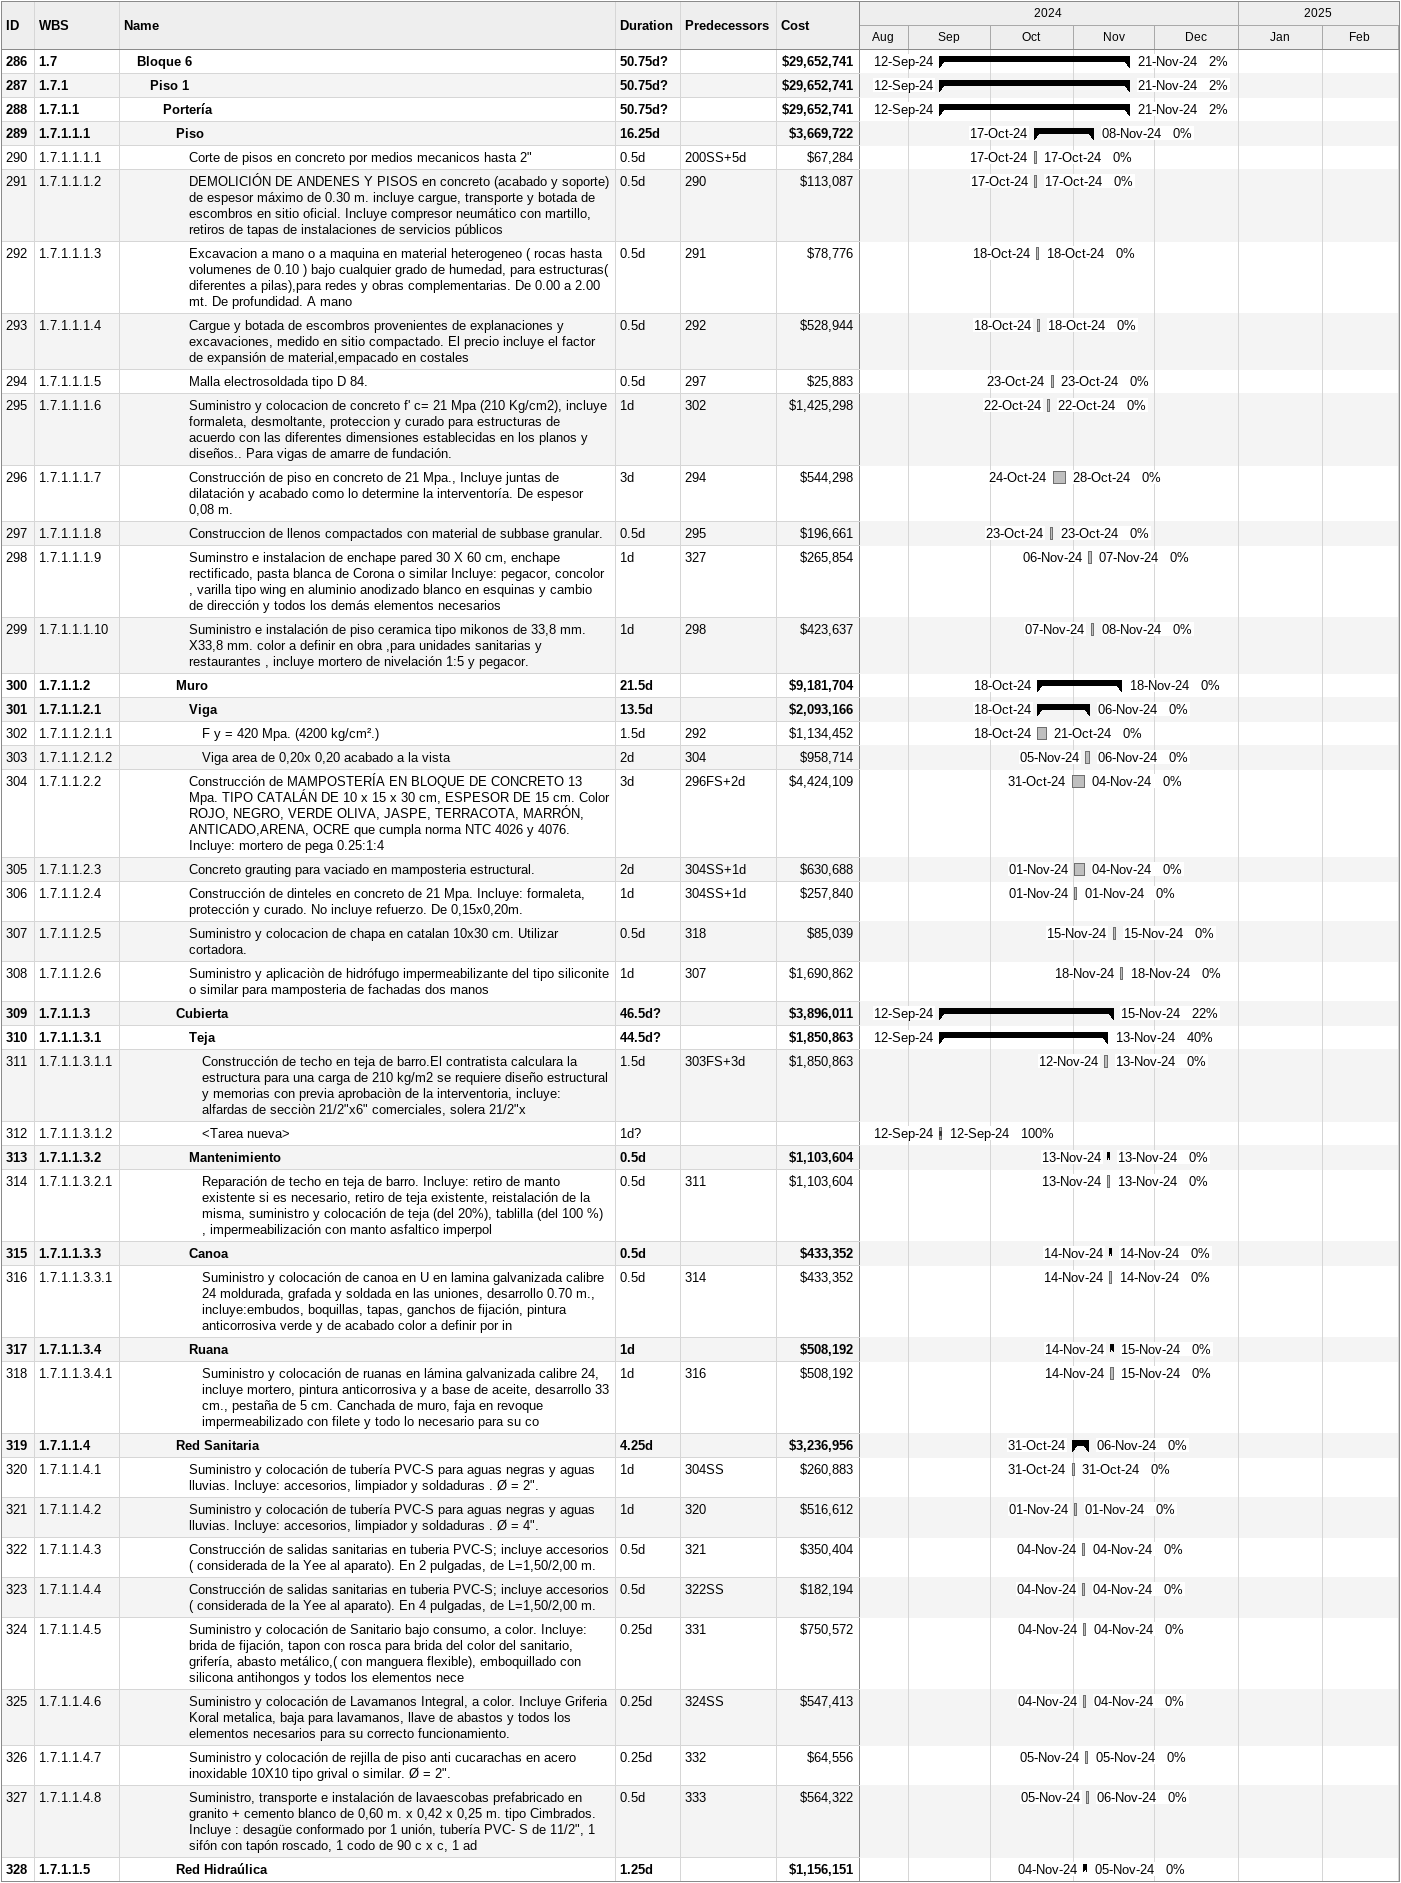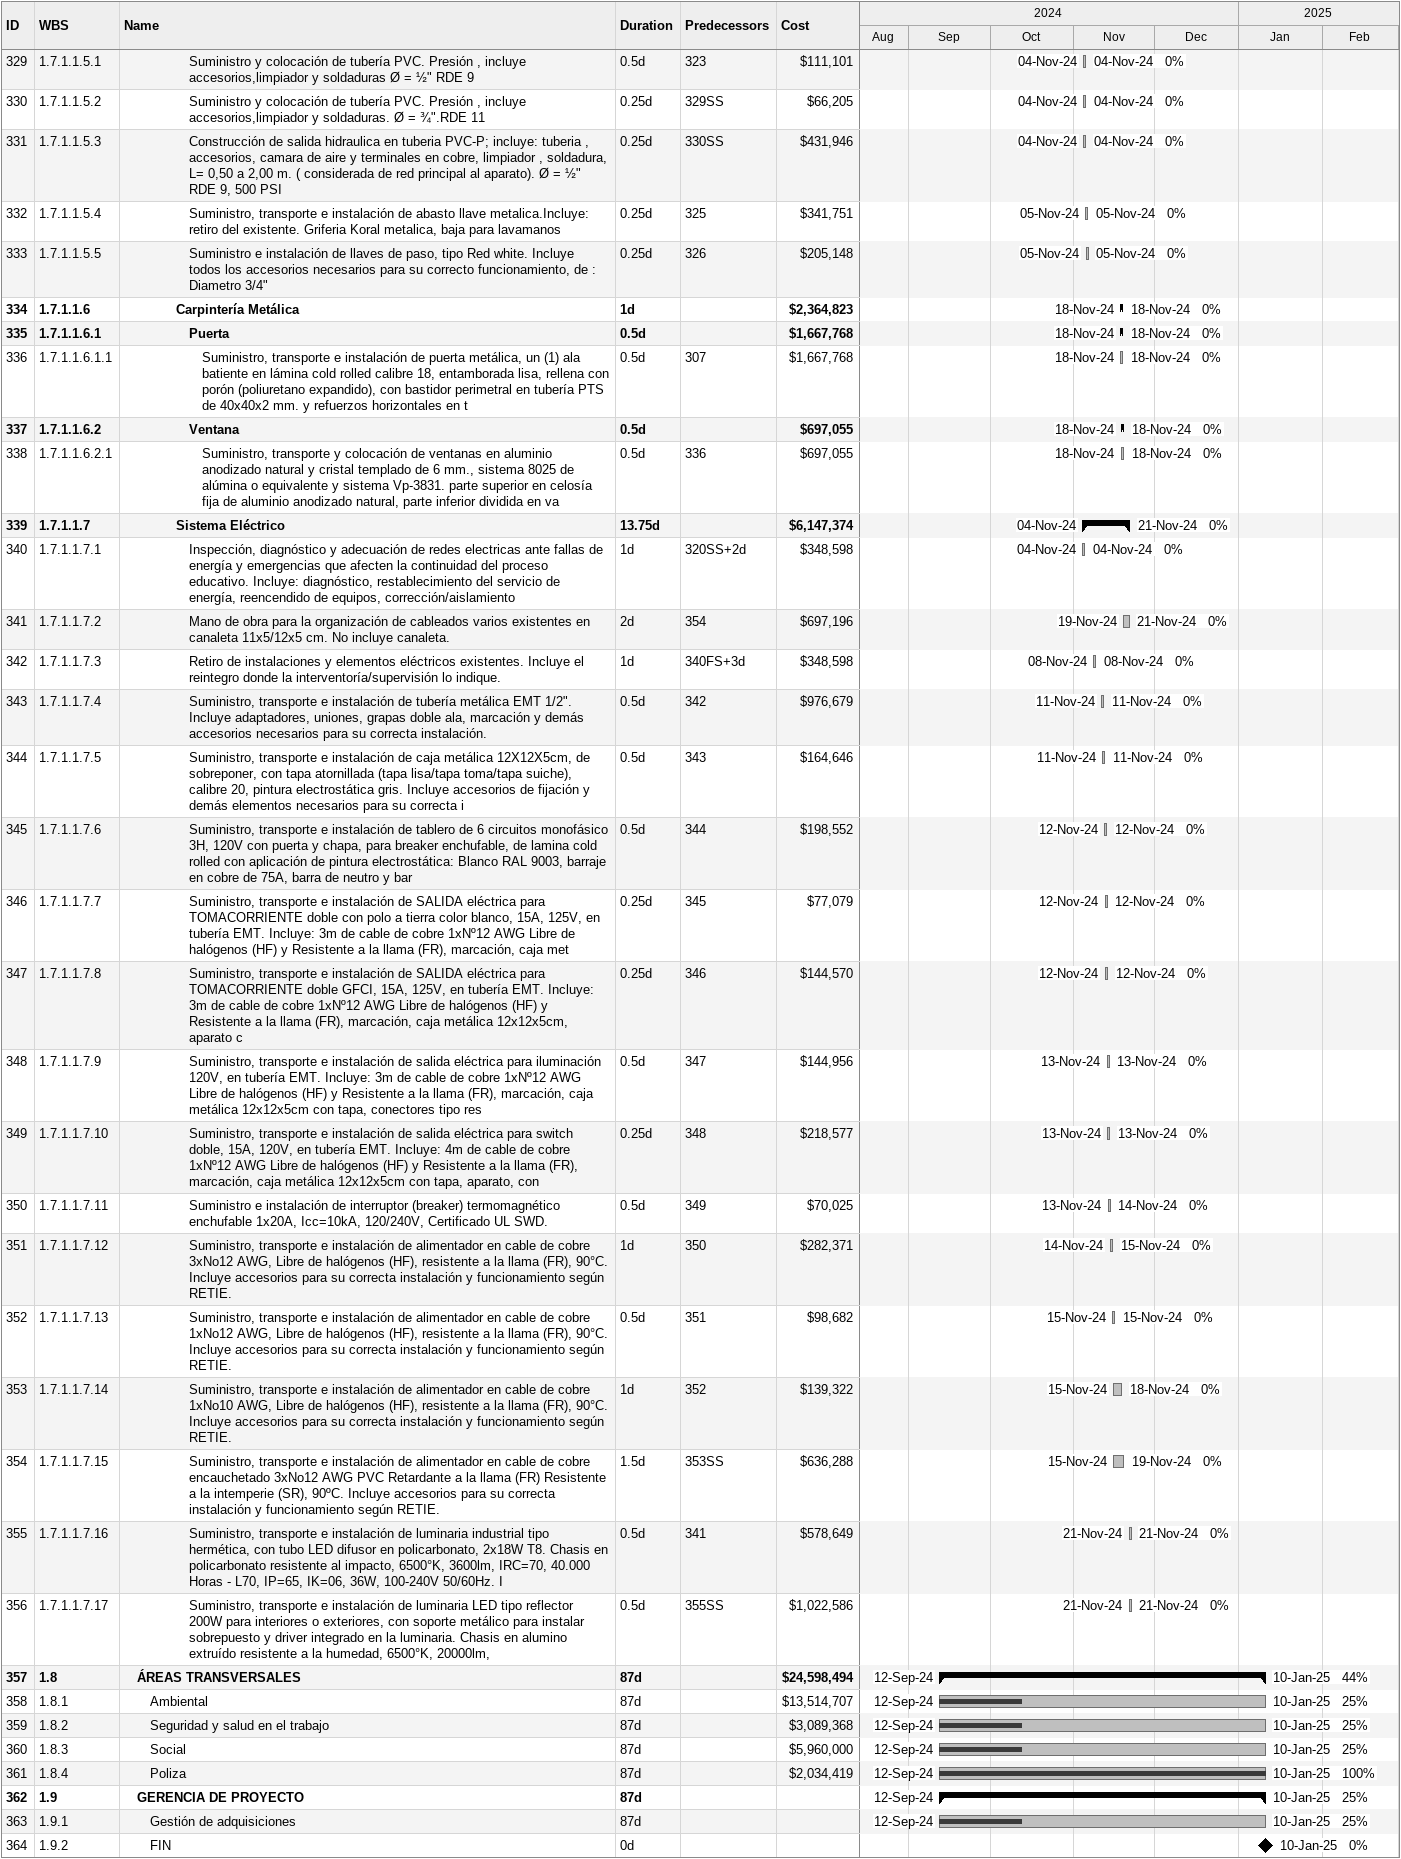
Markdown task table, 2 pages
| ID | WBS | Task | Duration | Start | Finish | Predecessors | % complete | Cost ($) |
|---|---|---|---|---|---|---|---|---|
| 286 | 1.7 | **Bloque 6** | 50.75d? | 2024-09-12 | 2024-11-21 |  | 2 | 29652741 |
| 287 | 1.7.1 | **Piso 1** | 50.75d? | 2024-09-12 | 2024-11-21 |  | 2 | 29652741 |
| 288 | 1.7.1.1 | **Portería** | 50.75d? | 2024-09-12 | 2024-11-21 |  | 2 | 29652741 |
| 289 | 1.7.1.1.1 | **Piso** | 16.25d | 2024-10-17 | 2024-11-08 |  | 0 | 3669722 |
| 290 | 1.7.1.1.1.1 | Corte de pisos en concreto por medios mecanicos hasta 2" | 0.5d | 2024-10-17 | 2024-10-17 | 200SS+5d | 0 | 67284 |
| 291 | 1.7.1.1.1.2 | DEMOLICIÓN DE ANDENES Y PISOS en concreto (acabado y soporte) de espesor máximo de 0.30 m. incluye cargue, transporte y botada de escombros en sitio oficial. Incluye compresor neumático con martillo, retiros de tapas de instalaciones de servicios públicos | 0.5d | 2024-10-17 | 2024-10-17 | 290 | 0 | 113087 |
| 292 | 1.7.1.1.1.3 | Excavacion a mano o a maquina en material heterogeneo ( rocas hasta volumenes de 0.10 ) bajo cualquier grado de humedad, para estructuras( diferentes a pilas),para redes y obras complementarias. De 0.00 a 2.00 mt. De profundidad. A mano | 0.5d | 2024-10-18 | 2024-10-18 | 291 | 0 | 78776 |
| 293 | 1.7.1.1.1.4 | Cargue y botada de escombros provenientes de explanaciones y excavaciones, medido en sitio compactado. El precio incluye el factor de expansión de material,empacado en costales | 0.5d | 2024-10-18 | 2024-10-18 | 292 | 0 | 528944 |
| 294 | 1.7.1.1.1.5 | Malla electrosoldada tipo D 84. | 0.5d | 2024-10-23 | 2024-10-23 | 297 | 0 | 25883 |
| 295 | 1.7.1.1.1.6 | Suministro y colocacion de concreto f' c= 21 Mpa (210 Kg/cm2), incluye formaleta, desmoltante, proteccion y curado para estructuras de acuerdo con las diferentes dimensiones establecidas en los planos y diseños.. Para vigas de amarre de fundación. | 1d | 2024-10-22 | 2024-10-22 | 302 | 0 | 1425298 |
| 296 | 1.7.1.1.1.7 | Construcción de piso en concreto de 21 Mpa., Incluye juntas de dilatación y acabado como lo determine la interventoría. De espesor 0,08 m. | 3d | 2024-10-24 | 2024-10-28 | 294 | 0 | 544298 |
| 297 | 1.7.1.1.1.8 | Construccion de llenos compactados con material de subbase granular. | 0.5d | 2024-10-23 | 2024-10-23 | 295 | 0 | 196661 |
| 298 | 1.7.1.1.1.9 | Suminstro e instalacion de enchape pared 30 X 60 cm, enchape rectificado, pasta blanca de Corona o similar Incluye: pegacor, concolor , varilla tipo wing en aluminio anodizado blanco en esquinas y cambio de dirección y todos los demás elementos necesarios | 1d | 2024-11-06 | 2024-11-07 | 327 | 0 | 265854 |
| 299 | 1.7.1.1.1.10 | Suministro e instalación de piso ceramica tipo mikonos de 33,8 mm. X33,8 mm. color a definir en obra ,para unidades sanitarias y restaurantes , incluye mortero de nivelación 1:5 y pegacor. | 1d | 2024-11-07 | 2024-11-08 | 298 | 0 | 423637 |
| 300 | 1.7.1.1.2 | **Muro** | 21.5d | 2024-10-18 | 2024-11-18 |  | 0 | 9181704 |
| 301 | 1.7.1.1.2.1 | **Viga** | 13.5d | 2024-10-18 | 2024-11-06 |  | 0 | 2093166 |
| 302 | 1.7.1.1.2.1.1 | F y = 420 Mpa. (4200 kg/cm².) | 1.5d | 2024-10-18 | 2024-10-21 | 292 | 0 | 1134452 |
| 303 | 1.7.1.1.2.1.2 | Viga area de 0,20x 0,20 acabado a la vista | 2d | 2024-11-05 | 2024-11-06 | 304 | 0 | 958714 |
| 304 | 1.7.1.1.2.2 | Construcción de MAMPOSTERÍA EN BLOQUE DE CONCRETO 13 Mpa. TIPO CATALÁN DE 10 x 15 x 30 cm, ESPESOR DE 15 cm. Color ROJO, NEGRO, VERDE OLIVA, JASPE, TERRACOTA, MARRÓN, ANTICADO,ARENA, OCRE que cumpla norma NTC 4026 y 4076. Incluye: mortero de pega 0.25:1:4 | 3d | 2024-10-31 | 2024-11-04 | 296FS+2d | 0 | 4424109 |
| 305 | 1.7.1.1.2.3 | Concreto grauting para vaciado en mamposteria estructural. | 2d | 2024-11-01 | 2024-11-04 | 304SS+1d | 0 | 630688 |
| 306 | 1.7.1.1.2.4 | Construcción de dinteles en concreto de 21 Mpa. Incluye: formaleta, protección y curado. No incluye refuerzo. De 0,15x0,20m. | 1d | 2024-11-01 | 2024-11-01 | 304SS+1d | 0 | 257840 |
| 307 | 1.7.1.1.2.5 | Suministro y colocacion de chapa en catalan 10x30 cm. Utilizar cortadora. | 0.5d | 2024-11-15 | 2024-11-15 | 318 | 0 | 85039 |
| 308 | 1.7.1.1.2.6 | Suministro y aplicaciòn de hidrófugo impermeabilizante del tipo siliconite o similar para mamposteria de fachadas dos manos | 1d | 2024-11-18 | 2024-11-18 | 307 | 0 | 1690862 |
| 309 | 1.7.1.1.3 | **Cubierta** | 46.5d? | 2024-09-12 | 2024-11-15 |  | 22 | 3896011 |
| 310 | 1.7.1.1.3.1 | **Teja** | 44.5d? | 2024-09-12 | 2024-11-13 |  | 40 | 1850863 |
| 311 | 1.7.1.1.3.1.1 | Construcción de techo en teja de barro.El contratista calculara la estructura para una carga de 210 kg/m2 se requiere diseño estructural y memorias con previa aprobaciòn de la interventoria, incluye: alfardas de secciòn 21/2"x6" comerciales, solera 21/2"x | 1.5d | 2024-11-12 | 2024-11-13 | 303FS+3d | 0 | 1850863 |
| 312 | 1.7.1.1.3.1.2 | <Tarea nueva> | 1d? | 2024-09-12 | 2024-09-12 |  | 100 |  |
| 313 | 1.7.1.1.3.2 | **Mantenimiento** | 0.5d | 2024-11-13 | 2024-11-13 |  | 0 | 1103604 |
| 314 | 1.7.1.1.3.2.1 | Reparación de techo en teja de barro. Incluye: retiro de manto existente si es necesario, retiro de teja existente, reistalación de la misma, suministro y colocación de teja (del 20%), tablilla (del 100 %) , impermeabilización con manto asfaltico imperpol | 0.5d | 2024-11-13 | 2024-11-13 | 311 | 0 | 1103604 |
| 315 | 1.7.1.1.3.3 | **Canoa** | 0.5d | 2024-11-14 | 2024-11-14 |  | 0 | 433352 |
| 316 | 1.7.1.1.3.3.1 | Suministro y colocación de canoa en U en lamina galvanizada calibre 24 moldurada, grafada y soldada en las uniones, desarrollo 0.70 m., incluye:embudos, boquillas, tapas, ganchos de fijación, pintura anticorrosiva verde y de acabado color a definir por in | 0.5d | 2024-11-14 | 2024-11-14 | 314 | 0 | 433352 |
| 317 | 1.7.1.1.3.4 | **Ruana** | 1d | 2024-11-14 | 2024-11-15 |  | 0 | 508192 |
| 318 | 1.7.1.1.3.4.1 | Suministro y colocación de ruanas en lámina galvanizada calibre 24, incluye mortero, pintura anticorrosiva y a base de aceite, desarrollo 33 cm., pestaña de 5 cm. Canchada de muro, faja en revoque impermeabilizado con filete y todo lo necesario para su co | 1d | 2024-11-14 | 2024-11-15 | 316 | 0 | 508192 |
| 319 | 1.7.1.1.4 | **Red Sanitaria** | 4.25d | 2024-10-31 | 2024-11-06 |  | 0 | 3236956 |
| 320 | 1.7.1.1.4.1 | Suministro y colocación de tubería PVC-S para aguas negras y aguas lluvias. Incluye: accesorios, limpiador y soldaduras . Ø = 2". | 1d | 2024-10-31 | 2024-10-31 | 304SS | 0 | 260883 |
| 321 | 1.7.1.1.4.2 | Suministro y colocación de tubería PVC-S para aguas negras y aguas lluvias. Incluye: accesorios, limpiador y soldaduras . Ø = 4". | 1d | 2024-11-01 | 2024-11-01 | 320 | 0 | 516612 |
| 322 | 1.7.1.1.4.3 | Construcción de salidas sanitarias en tuberia PVC-S; incluye accesorios ( considerada de la Yee al aparato). En 2 pulgadas, de L=1,50/2,00 m. | 0.5d | 2024-11-04 | 2024-11-04 | 321 | 0 | 350404 |
| 323 | 1.7.1.1.4.4 | Construcción de salidas sanitarias en tuberia PVC-S; incluye accesorios ( considerada de la Yee al aparato). En 4 pulgadas, de L=1,50/2,00 m. | 0.5d | 2024-11-04 | 2024-11-04 | 322SS | 0 | 182194 |
| 324 | 1.7.1.1.4.5 | Suministro y colocación de Sanitario bajo consumo, a color. Incluye: brida de fijación, tapon con rosca para brida del color del sanitario, grifería, abasto metálico,( con manguera flexible), emboquillado con silicona antihongos y todos los elementos nece | 0.25d | 2024-11-04 | 2024-11-04 | 331 | 0 | 750572 |
| 325 | 1.7.1.1.4.6 | Suministro y colocación de Lavamanos Integral, a color. Incluye Griferia Koral metalica, baja para lavamanos, llave de abastos y todos los elementos necesarios para su correcto funcionamiento. | 0.25d | 2024-11-04 | 2024-11-04 | 324SS | 0 | 547413 |
| 326 | 1.7.1.1.4.7 | Suministro y colocación de rejilla de piso anti cucarachas en acero inoxidable 10X10 tipo grival o similar. Ø = 2". | 0.25d | 2024-11-05 | 2024-11-05 | 332 | 0 | 64556 |
| 327 | 1.7.1.1.4.8 | Suministro, transporte e instalación de lavaescobas prefabricado en granito + cemento blanco de 0,60 m. x 0,42 x 0,25 m. tipo Cimbrados. Incluye : desagüe conformado por 1 unión, tubería PVC- S de 11/2", 1 sifón con tapón roscado, 1 codo de 90 c x c, 1 ad | 0.5d | 2024-11-05 | 2024-11-06 | 333 | 0 | 564322 |
| 328 | 1.7.1.1.5 | **Red Hidraúlica** | 1.25d | 2024-11-04 | 2024-11-05 |  | 0 | 1156151 |
| 329 | 1.7.1.1.5.1 | Suministro y colocación de tubería PVC. Presión , incluye accesorios,limpiador y soldaduras Ø = ½" RDE 9 | 0.5d | 2024-11-04 | 2024-11-04 | 323 | 0 | 111101 |
| 330 | 1.7.1.1.5.2 | Suministro y colocación de tubería PVC. Presión , incluye accesorios,limpiador y soldaduras. Ø = ¾".RDE 11 | 0.25d | 2024-11-04 | 2024-11-04 | 329SS | 0 | 66205 |
| 331 | 1.7.1.1.5.3 | Construcción de salida hidraulica en tuberia PVC-P; incluye: tuberia , accesorios, camara de aire y terminales en cobre, limpiador , soldadura, L= 0,50 a 2,00 m. ( considerada de red principal al aparato). Ø = ½" RDE 9, 500 PSI | 0.25d | 2024-11-04 | 2024-11-04 | 330SS | 0 | 431946 |
| 332 | 1.7.1.1.5.4 | Suministro, transporte e instalación de abasto llave metalica.Incluye: retiro del existente. Griferia Koral metalica, baja para lavamanos | 0.25d | 2024-11-05 | 2024-11-05 | 325 | 0 | 341751 |
| 333 | 1.7.1.1.5.5 | Suministro e instalación de llaves de paso, tipo Red white. Incluye todos los accesorios necesarios para su correcto funcionamiento, de : Diametro 3/4" | 0.25d | 2024-11-05 | 2024-11-05 | 326 | 0 | 205148 |
| 334 | 1.7.1.1.6 | **Carpintería Metálica** | 1d | 2024-11-18 | 2024-11-18 |  | 0 | 2364823 |
| 335 | 1.7.1.1.6.1 | **Puerta** | 0.5d | 2024-11-18 | 2024-11-18 |  | 0 | 1667768 |
| 336 | 1.7.1.1.6.1.1 | Suministro, transporte e instalación de puerta metálica, un (1) ala batiente en lámina cold rolled calibre 18, entamborada lisa, rellena con porón (poliuretano expandido), con bastidor perimetral en tubería PTS de 40x40x2 mm. y refuerzos horizontales en t | 0.5d | 2024-11-18 | 2024-11-18 | 307 | 0 | 1667768 |
| 337 | 1.7.1.1.6.2 | **Ventana** | 0.5d | 2024-11-18 | 2024-11-18 |  | 0 | 697055 |
| 338 | 1.7.1.1.6.2.1 | Suministro, transporte y colocación de ventanas en aluminio anodizado natural y cristal templado de 6 mm., sistema 8025 de alúmina o equivalente y sistema Vp-3831. parte superior en celosía fija de aluminio anodizado natural, parte inferior dividida en va | 0.5d | 2024-11-18 | 2024-11-18 | 336 | 0 | 697055 |
| 339 | 1.7.1.1.7 | **Sistema Eléctrico** | 13.75d | 2024-11-04 | 2024-11-21 |  | 0 | 6147374 |
| 340 | 1.7.1.1.7.1 | Inspección, diagnóstico y adecuación de redes electricas ante fallas de energía y emergencias que afecten la continuidad del proceso educativo. Incluye: diagnóstico, restablecimiento del servicio de energía, reencendido de equipos, corrección/aislamiento | 1d | 2024-11-04 | 2024-11-04 | 320SS+2d | 0 | 348598 |
| 341 | 1.7.1.1.7.2 | Mano de obra para la organización de cableados varios existentes en canaleta 11x5/12x5 cm. No incluye canaleta. | 2d | 2024-11-19 | 2024-11-21 | 354 | 0 | 697196 |
| 342 | 1.7.1.1.7.3 | Retiro de instalaciones y elementos eléctricos existentes. Incluye el reintegro donde la interventoría/supervisión lo indique. | 1d | 2024-11-08 | 2024-11-08 | 340FS+3d | 0 | 348598 |
| 343 | 1.7.1.1.7.4 | Suministro, transporte e instalación de tubería metálica EMT 1/2". Incluye adaptadores, uniones, grapas doble ala, marcación y demás accesorios necesarios para su correcta instalación. | 0.5d | 2024-11-11 | 2024-11-11 | 342 | 0 | 976679 |
| 344 | 1.7.1.1.7.5 | Suministro, transporte e instalación de caja metálica 12X12X5cm, de sobreponer, con tapa atornillada (tapa lisa/tapa toma/tapa suiche), calibre 20, pintura electrostática gris. Incluye accesorios de fijación y demás elementos necesarios para su correcta i | 0.5d | 2024-11-11 | 2024-11-11 | 343 | 0 | 164646 |
| 345 | 1.7.1.1.7.6 | Suministro, transporte e instalación de tablero de 6 circuitos monofásico 3H, 120V con puerta y chapa, para breaker enchufable, de lamina cold rolled con aplicación de pintura electrostática: Blanco RAL 9003, barraje en cobre de 75A, barra de neutro y bar | 0.5d | 2024-11-12 | 2024-11-12 | 344 | 0 | 198552 |
| 346 | 1.7.1.1.7.7 | Suministro, transporte e instalación de SALIDA eléctrica para TOMACORRIENTE doble con polo a tierra color blanco, 15A, 125V, en tubería EMT. Incluye: 3m de cable de cobre 1xNº12 AWG Libre de halógenos (HF) y Resistente a la llama (FR), marcación, caja met | 0.25d | 2024-11-12 | 2024-11-12 | 345 | 0 | 77079 |
| 347 | 1.7.1.1.7.8 | Suministro, transporte e instalación de SALIDA eléctrica para TOMACORRIENTE doble GFCI, 15A, 125V, en tubería EMT. Incluye: 3m de cable de cobre 1xNº12 AWG Libre de halógenos (HF) y Resistente a la llama (FR), marcación, caja metálica 12x12x5cm, aparato c | 0.25d | 2024-11-12 | 2024-11-12 | 346 | 0 | 144570 |
| 348 | 1.7.1.1.7.9 | Suministro, transporte e instalación de salida eléctrica para iluminación 120V, en tubería EMT. Incluye: 3m de cable de cobre 1xNº12 AWG Libre de halógenos (HF) y Resistente a la llama (FR), marcación, caja metálica 12x12x5cm con tapa, conectores tipo res | 0.5d | 2024-11-13 | 2024-11-13 | 347 | 0 | 144956 |
| 349 | 1.7.1.1.7.10 | Suministro, transporte e instalación de salida eléctrica para switch doble, 15A, 120V, en tubería EMT. Incluye: 4m de cable de cobre 1xNº12 AWG Libre de halógenos (HF) y Resistente a la llama (FR), marcación, caja metálica 12x12x5cm con tapa, aparato, con | 0.25d | 2024-11-13 | 2024-11-13 | 348 | 0 | 218577 |
| 350 | 1.7.1.1.7.11 | Suministro e instalación de interruptor (breaker) termomagnético enchufable 1x20A, Icc=10kA, 120/240V, Certificado UL SWD. | 0.5d | 2024-11-13 | 2024-11-14 | 349 | 0 | 70025 |
| 351 | 1.7.1.1.7.12 | Suministro, transporte e instalación de alimentador en cable de cobre 3xNo12 AWG, Libre de halógenos (HF), resistente a la llama (FR), 90°C. Incluye accesorios para su correcta instalación y funcionamiento según RETIE. | 1d | 2024-11-14 | 2024-11-15 | 350 | 0 | 282371 |
| 352 | 1.7.1.1.7.13 | Suministro, transporte e instalación de alimentador en cable de cobre 1xNo12 AWG, Libre de halógenos (HF), resistente a la llama (FR), 90°C. Incluye accesorios para su correcta instalación y funcionamiento según RETIE. | 0.5d | 2024-11-15 | 2024-11-15 | 351 | 0 | 98682 |
| 353 | 1.7.1.1.7.14 | Suministro, transporte e instalación de alimentador en cable de cobre 1xNo10 AWG, Libre de halógenos (HF), resistente a la llama (FR), 90°C. Incluye accesorios para su correcta instalación y funcionamiento según RETIE. | 1d | 2024-11-15 | 2024-11-18 | 352 | 0 | 139322 |
| 354 | 1.7.1.1.7.15 | Suministro, transporte e instalación de alimentador en cable de cobre encauchetado 3xNo12 AWG PVC Retardante a la llama (FR) Resistente a la intemperie (SR), 90ºC. Incluye accesorios para su correcta instalación y funcionamiento según RETIE. | 1.5d | 2024-11-15 | 2024-11-19 | 353SS | 0 | 636288 |
| 355 | 1.7.1.1.7.16 | Suministro, transporte e instalación de luminaria industrial tipo hermética, con tubo LED difusor en policarbonato, 2x18W T8. Chasis en policarbonato resistente al impacto, 6500°K, 3600lm, IRC=70, 40.000 Horas - L70, IP=65, IK=06, 36W, 100-240V 50/60Hz. I | 0.5d | 2024-11-21 | 2024-11-21 | 341 | 0 | 578649 |
| 356 | 1.7.1.1.7.17 | Suministro, transporte e instalación de luminaria LED tipo reflector 200W para interiores o exteriores, con soporte metálico para instalar sobrepuesto y driver integrado en la luminaria. Chasis en alumino extruído resistente a la humedad, 6500°K, 20000lm, | 0.5d | 2024-11-21 | 2024-11-21 | 355SS | 0 | 1022586 |
| 357 | 1.8 | **ÁREAS TRANSVERSALES** | 87d | 2024-09-12 | 2025-01-10 |  | 44 | 24598494 |
| 358 | 1.8.1 | Ambiental | 87d | 2024-09-12 | 2025-01-10 |  | 25 | 13514707 |
| 359 | 1.8.2 | Seguridad y salud en el trabajo | 87d | 2024-09-12 | 2025-01-10 |  | 25 | 3089368 |
| 360 | 1.8.3 | Social | 87d | 2024-09-12 | 2025-01-10 |  | 25 | 5960000 |
| 361 | 1.8.4 | Poliza | 87d | 2024-09-12 | 2025-01-10 |  | 100 | 2034419 |
| 362 | 1.9 | **GERENCIA DE PROYECTO** | 87d | 2024-09-12 | 2025-01-10 |  | 25 |  |
| 363 | 1.9.1 | Gestión de adquisiciones | 87d | 2024-09-12 | 2025-01-10 |  | 25 |  |
| 364 | 1.9.2 | FIN | 0d | 2025-01-10 | 2025-01-10 |  | 0 |  |
